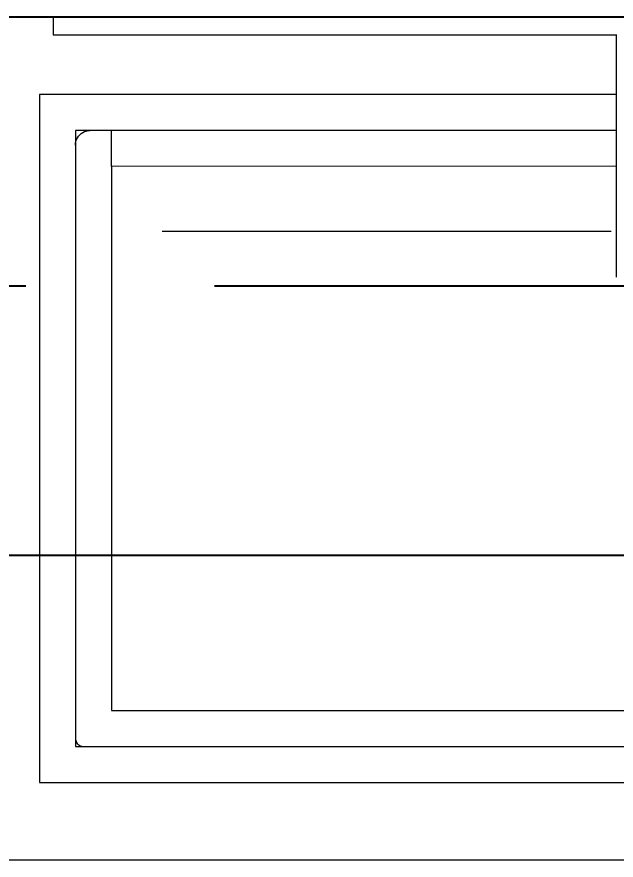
# Model space of a CAD drawing. Header units: metres. Extents: x 294 to 1101, y -498 to -355.
# Drawn here: x 509.3896 to 509.7234, y -391.5226 to -391.0526 of the extents above; entities that cross this region are included whole.
import ezdxf

# ---------------------------------------------------------------- set-up
doc = ezdxf.new("R2010")
doc.units = ezdxf.units.M
doc.linetypes.add('ACAD_ISO10W100', pattern=[18, 12, -3, 0, -3])
doc.linetypes.add('DASHDOT2', pattern=[0.5, 0.25, -0.125, 0, -0.125])
doc.layers.add('001-axis', color=1, linetype='Continuous')
for name, color, linetype, lineweight in [('axe', 12, 'DASHDOT2', 9), ('fur', 251, 'Continuous', 9), ('wall', 7, 'Continuous', 25)]:
    doc.layers.add(name, color=color, linetype=linetype, lineweight=lineweight)
doc.styles.add('ITALICC', font='italicc')
doc.dimstyles.new('dim200', dxfattribs={"dimscale": 0.4, "dimtxt": 0.1885, "dimasz": 0.1, "dimexe": 0.15, "dimexo": 0.25, "dimgap": 0.07, "dimtad": 0, "dimzin": 0, "dimdsep": 46, "dimtxsty": 'ITALICC', "dimblk": 'ARCHTICK', "dimcen": 0.09, "dimdle": 0.1, "dimse1": 1, "dimse2": 1, "dimclrd": 211, "dimclrt": 3, "dimadec": 0, "dimazin": 0, "dimtfac": 1, "dimtix": 1, "dimtofl": 0, "dimtmove": 0, "dimatfit": 3, "dimldrblk": 'ARCHTICK', "dimfxl": 1, "dimtolj": 1, "dimtzin": 0, "dimlwd": 25, "dimarcsym": 0})

# ---------------------------------------------------------------- blocks, each defined once
blk = doc.blocks.new('dfsdsf')
at = {"layer": 'fur'}
for p, q in [((144.30759, 54.83923), (145.20759, 54.83933)), ((145.08428, 54.79601), (144.4309, 54.79594)), ((145.08433, 54.41263), (145.08428, 54.79601)), ((145.05973, 54.77601), (144.45505, 54.77594)), ((145.06033, 54.77597), (145.05973, 54.77601)), ((145.06429, 54.77601), (145.06033, 54.77597)), ((145.06091, 54.77585), (145.06033, 54.77597)), ((145.06148, 54.77566), (145.06091, 54.77585)), ((145.06201, 54.7754), (145.06148, 54.77566)), ((145.0625, 54.77507), (145.06201, 54.7754)), ((145.06425, 54.77205), (145.06429, 54.77601)), ((145.06295, 54.77468), (145.0625, 54.77507)), ((145.06335, 54.77423), (145.06295, 54.77468)), ((145.06368, 54.77373), (145.06335, 54.77423)), ((145.06394, 54.7732), (145.06368, 54.77373)), ((145.06413, 54.77264), (145.06394, 54.7732)), ((145.06425, 54.77205), (145.06413, 54.77264)), ((145.06429, 54.77146), (145.06425, 54.77205)), ((145.06432, 54.44072), (145.06429, 54.77146)), ((145.04429, 54.75601), (144.4709, 54.75594)), ((145.04432, 54.45262), (145.04429, 54.75601)), ((144.76316, 54.45259), (144.76316, 54.51441)), ((144.76316, 54.45259), (145.04432, 54.45262)), ((144.76317, 54.43259), (144.76316, 54.45259)), ((145.04432, 54.45262), (145.04432, 54.43262)), ((145.06324, 54.43667), (145.06265, 54.43579)), ((145.06371, 54.43762), (145.06324, 54.43667)), ((145.06405, 54.43862), (145.06371, 54.43762)), ((145.06425, 54.43966), (145.06405, 54.43862)), ((145.06432, 54.44072), (145.06425, 54.43966)), ((145.06432, 54.43263), (145.06432, 54.44072)), ((144.76317, 54.43259), (145.04432, 54.43262)), ((144.76317, 54.41259), (144.76317, 54.43259)), ((145.04432, 54.43262), (145.05623, 54.43262)), ((145.05729, 54.43269), (145.05623, 54.43262)), ((145.05623, 54.43262), (145.06432, 54.43263)), ((145.05833, 54.4329), (145.05729, 54.43269)), ((145.05933, 54.43324), (145.05833, 54.4329)), ((145.06028, 54.43371), (145.05933, 54.43324)), ((145.06116, 54.4343), (145.06028, 54.43371)), ((145.06195, 54.435), (145.06116, 54.4343)), ((145.06265, 54.43579), (145.06195, 54.435)), ((144.76317, 54.41259), (145.08433, 54.41263)), ((144.76317, 54.37928), (144.76317, 54.41259)), ((144.76317, 54.37928), (144.76273, 54.37928)), ((145.07674, 54.37932), (144.76317, 54.37928)), ((145.07674, 54.36932), (145.07674, 54.37932)), ((144.77042, 54.36928), (144.75982, 54.36928)), ((144.77042, 54.36928), (145.07674, 54.36932)), ((145.20764, 54.36933), (145.07674, 54.36932))]:
    blk.add_line(p, q, dxfattribs=at)
blk = doc.blocks.new('_ArchTick')
at = {"color": 0, "linetype": 'ByBlock', "const_width": 0.15}
blk.add_lwpolyline([(-0.5, -0.5), (0.5, 0.5)], dxfattribs=at)
blk = doc.blocks.new('*D199')
at = {"layer": 'DEFPOINTS', "color": 0, "transparency": 16777216}
for p in [(509.27896, -391.35265), (509.27896, -391.35291), (511.32919, -391.50466)]:
    blk.add_point(p, dxfattribs=at)
at = {"layer": 'wall', "color": 211, "linetype": 'Continuous', "lineweight": 25, "transparency": 16777216}
for p, q in [((509.23896, -391.35265), (510.14861, -391.35265)), ((511.36919, -391.35265), (510.45954, -391.35265))]:
    blk.add_line(p, q, dxfattribs=at)
at = {"layer": 'wall', "color": 211, "lineweight": 25, "transparency": 16777216, "xscale": 0.04000000000000001, "yscale": 0.04000000000000001, "zscale": 0.04000000000000001, "rotation": 180}
blk.add_blockref('_ArchTick', (509.27896, -391.35265), dxfattribs=at)
at = {"layer": 'wall', "color": 211, "lineweight": 25, "transparency": 16777216, "xscale": 0.04000000000000001, "yscale": 0.04000000000000001, "zscale": 0.04000000000000001}
blk.add_blockref('_ArchTick', (511.32919, -391.35265), dxfattribs=at)
at = {"layer": 'wall', "color": 3, "transparency": 16777216, "insert": (510.30407, -391.35265), "char_height": 0.0754, "attachment_point": 5, "style": 'ITALICC'}
blk.add_mtext('\\A1;2.05', dxfattribs=at)
blk = doc.blocks.new('AX-LINE')
at = {"layer": '001-axis', "color": 251, "linetype": 'ACAD_ISO10W100', "ltscale": 0.035}
blk.add_line((15.84461, -16.86411), (-1.8009, -16.86411), dxfattribs=at)
blk = doc.blocks.new('fdssdfsfd')
at = {"color": 6}
blk.add_blockref('AX-LINE', (408.7305, -376.75832), dxfattribs=at)

msp = doc.modelspace()

# ---------------------------------------------------------------- linework, layer by layer
at = {"layer": 'axe'}
msp.add_line((517.52057, -391.17221), (495.30404, -391.17221), dxfattribs=at)
at = {"layer": 'wall'}
for p in [(509.27893, -391.05265), (509.27898, -391.05265)]:
    msp.add_line(p, (511.36919, -391.05265), dxfattribs=at)

# ---------------------------------------------------------------- block references
at = {"layer": 'fur', "rotation": 180}
msp.add_blockref('dfsdsf', (654.48657, -336.68331), dxfattribs=at)
at = {"layer": 'wall'}
msp.add_blockref('fdssdfsfd', (88.99452, 2.41979), dxfattribs=at)

# ---------------------------------------------------------------- dimensions: what is measured, and where the dimension line sits
dim = msp.add_linear_dim(base=(509.27896, -391.35265), p1=(511.32919, -391.50466), p2=(509.27896, -391.35291), dimstyle='dim200', override={"dimtmove": 1}, dxfattribs=at)
dim.commit()
dim.dimension.update_dxf_attribs({"geometry": '*D199', "text_midpoint": (510.30407, -391.35265)})

doc.saveas('drawing.dxf')
